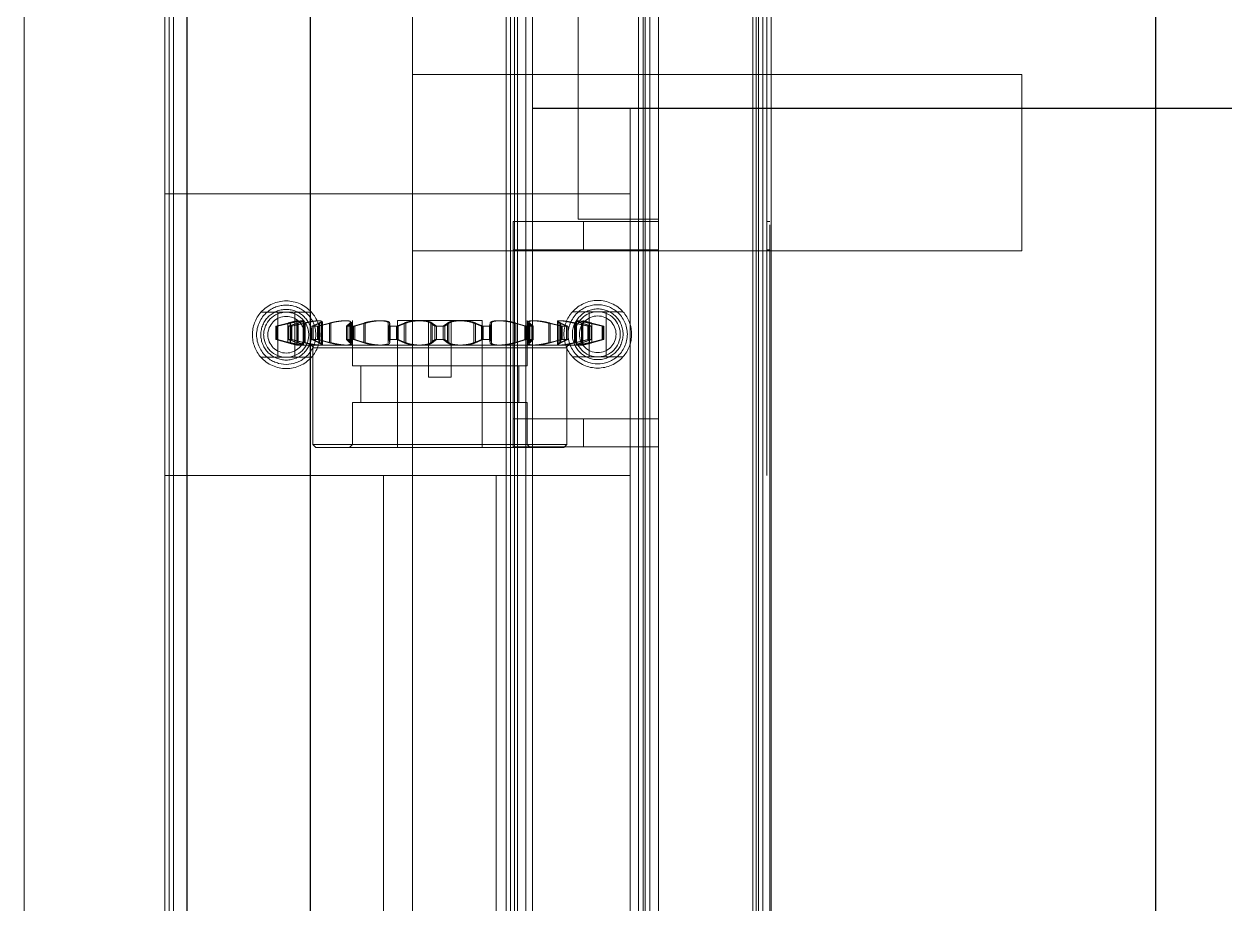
# Model space of a CAD drawing. Extents: x 539033 to 804858, y 468425 to 1263560.
# Drawn here: x 743233.5 to 743659.4, y 511017 to 511329.3 of the extents above; entities that cross this region are included whole.
import ezdxf

# ---------------------------------------------------------------- set-up
doc = ezdxf.new("R2010")
doc.units = 0
doc.header["$LTSCALE"] = 1000
doc.header["$MEASUREMENT"] = 0
doc.linetypes.add('0', pattern=[0, 0])
doc.linetypes.add('ACAD_ISO02W100', pattern=[15, 12, -3])
doc.layers.get('0').update_dxf_attribs({"linetype": 'CONTINUOUS'})
doc.layers.add('摄像头', color=7, linetype='CONTINUOUS')
doc.layers.add('粗实线', color=7, linetype='0', lineweight=30)
doc.layers.add('虚线', color=6, linetype='ACAD_ISO02W100', lineweight=18)

# ---------------------------------------------------------------- blocks, each defined once
blk = doc.blocks.new('A$C54714A9A')
at = {"layer": '摄像头', "color": 0, "lineweight": 25, "ltscale": 100}
blk.add_line((1015.35, 2510.62), (1015.35, 180.35), dxfattribs=at)
at = {"layer": '虚线', "color": 0, "linetype": 'ACAD_ISO02W100', "lineweight": 15}
for p, q in [((974, 264.5), (116, 264.5)), ((1094, 265), (645, 265)), ((965.17, 264.5), (965.17, 263.5)), ((975.17, 264.5), (975.17, 263.5)), ((1094, 260.5), (146, 260.5)), ((1094, 262), (224.65, 262)), ((1094, 263.5), (885, 263.5)), ((1132, 259.65), (50, 259.65)), ((1094, 259.65), (108, 259.65)), ((944, 258.5), (146, 258.5)), ((1094, 258.5), (146, 258.5)), ((1124, 225), (50, 225)), ((1124, 222), (50, 222)), ((895.17, 198.5), (895.17, 225)), ((905.17, 198.5), (905.17, 225)), ((965.17, 198.5), (965.17, 225)), ((975.17, 198.5), (975.17, 225)), ((976, 196.5), (976, 225)), ((1124, 220.35), (50, 220.35)), ((1124, 219.65), (50, 219.65)), ((1124, 219.65), (50, 219.65)), ((1124, 218), (224.65, 218)), ((885, 215), (645, 215)), ((885, 175), (885, 215)), ((885, 215), (985, 215)), ((985, 215), (985, 175)), ((1015.35, 215), (985, 215)), ((927.17, 212.44), (927.17, 210.3)), ((927.17, 210.3), (927.17, 196.7)), ((943.17, 212.44), (943.17, 210.3)), ((943.17, 196.7), (943.17, 210.3)), ((927.17, 206.5), (943.17, 206.5)), ((933.26, 205.63), (932.17, 201.42)), ((932.17, 201.37), (933.26, 205.56)), ((932.17, 200.61), (933.26, 205.22)), ((933.26, 205.12), (932.17, 200.5)), ((933.26, 205.63), (933.26, 205.22)), ((938.04, 205.63), (933.26, 205.63)), ((933.26, 205.12), (933.26, 205.56)), ((933.26, 205.56), (938.04, 205.56)), ((933.26, 205.22), (938.04, 205.22)), ((938.04, 205.12), (933.26, 205.12)), ((938.04, 205.63), (938.04, 205.22)), ((939.13, 201.42), (938.04, 205.63)), ((938.04, 205.56), (939.13, 201.37)), ((938.04, 205.12), (938.04, 205.56)), ((938.04, 205.22), (939.13, 200.61)), ((939.13, 200.5), (938.04, 205.12)), ((943.17, 200.5), (927.17, 200.5)), ((933.26, 201.43), (932.17, 197.98)), ((932.17, 201.42), (939.13, 201.42)), ((932.17, 201.37), (939.13, 201.37)), ((932.17, 197.77), (933.26, 201.19)), ((932.17, 200.61), (939.13, 200.61)), ((932.17, 200.5), (939.13, 200.5)), ((932.17, 195.54), (933.26, 200.21)), ((933.26, 201.43), (933.26, 200.21)), ((938.04, 201.43), (933.26, 201.43)), ((933.26, 199.95), (933.26, 201.19)), ((933.26, 201.19), (938.04, 201.19)), ((933.26, 200.21), (938.04, 200.21)), ((938.04, 201.43), (938.04, 200.21)), ((939.13, 197.98), (938.04, 201.43)), ((938.04, 201.19), (939.13, 197.77)), ((938.04, 199.95), (938.04, 201.19)), ((938.04, 200.21), (939.13, 195.54)), ((905.17, 198.5), (895.17, 198.5)), ((895.17, 198.5), (895.17, 173.5)), ((905.17, 173.5), (905.17, 198.5)), ((927.17, 194.56), (927.17, 196.7)), ((931.3, 168.76), (931.3, 198.07)), ((939.98, 198.19), (931.32, 198.19)), ((939.98, 196.01), (931.32, 196.01)), ((933.26, 199.95), (932.17, 195.28)), ((932.17, 197.98), (939.13, 197.98)), ((932.17, 197.77), (939.13, 197.77)), ((938.04, 199.95), (933.26, 199.95)), ((939.13, 195.28), (938.04, 199.95)), ((943.17, 196.7), (943.17, 194.56)), ((975.17, 198.5), (965.17, 198.5)), ((965.17, 198.5), (965.17, 175)), ((975.17, 175), (975.17, 198.5)), ((1124, 196.5), (976, 196.5)), ((895, 191.5), (896, 192.5)), ((896, 175), (896, 192.5)), ((896, 192.5), (930.3, 192.5)), ((930.3, 166.41), (930.3, 192.5)), ((939.98, 195.85), (931.32, 195.85)), ((932.17, 195.54), (939.13, 195.54)), ((932.17, 195.28), (939.13, 195.28)), ((933.26, 192.86), (932.17, 190.44)), ((932.17, 190.1), (933.26, 192.47)), ((933.26, 192.86), (933.26, 190.93)), ((938.04, 192.86), (933.26, 192.86)), ((933.26, 190.52), (933.26, 192.47)), ((933.26, 192.47), (938.04, 192.47)), ((938.04, 192.86), (938.04, 190.93)), ((939.13, 190.44), (938.04, 192.86)), ((938.04, 192.47), (939.13, 190.1)), ((938.04, 190.52), (938.04, 192.47)), ((895, 191.5), (895, 175)), ((939.75, 189.49), (931.55, 189.49)), ((939.74, 189.17), (931.56, 189.17)), ((932.17, 186.59), (933.26, 190.93)), ((933.26, 190.52), (932.17, 186.19)), ((932.17, 190.44), (939.13, 190.44)), ((932.17, 190.1), (939.13, 190.1)), ((933.26, 190.93), (938.04, 190.93)), ((938.04, 190.52), (933.26, 190.52)), ((938.04, 190.93), (939.13, 186.59)), ((939.13, 186.19), (938.04, 190.52)), ((932.17, 186.59), (939.13, 186.59)), ((932.17, 186.19), (939.13, 186.19)), ((1040, 180.35), (50, 180.35)), ((1101.5, 180.35), (50, 180.35)), ((895, 179.5), (896, 178.5)), ((939.5, 179.15), (931.79, 179.15)), ((933.26, 180.61), (932.17, 179.43)), ((932.17, 178.97), (933.26, 180.11)), ((932.17, 179.43), (939.13, 179.43)), ((932.17, 178.97), (939.13, 178.97)), ((933.26, 180.61), (933.26, 178.13)), ((938.04, 180.61), (933.26, 180.61)), ((933.26, 177.61), (933.26, 180.11)), ((933.26, 180.11), (938.04, 180.11)), ((938.04, 180.61), (938.04, 178.13)), ((939.13, 179.43), (938.04, 180.61)), ((938.04, 180.11), (939.13, 178.97)), ((938.04, 177.61), (938.04, 180.11)), ((1099, 178), (50, 178)), ((1099, 175), (50, 175)), ((885, 174), (885, 175)), ((895, 175), (895, 174)), ((896, 178.5), (911, 178.5)), ((896, 174), (896, 175)), ((911, 178.5), (911, 134.48)), ((911, 175.5), (924, 175.5)), ((924, 178.5), (924, 134.48)), ((924, 178.5), (940, 178.5)), ((930.3, 174), (930.3, 175)), ((931.3, 174), (931.3, 175)), ((939.49, 178.71), (931.81, 178.71)), ((932.17, 174.46), (933.26, 178.13)), ((932.48, 175), (932.17, 173.97)), ((933.26, 177.61), (932.48, 175)), ((933.26, 178.13), (938.04, 178.13)), ((938.04, 177.61), (933.26, 177.61)), ((938.04, 178.13), (939.13, 174.46)), ((938.82, 175), (938.04, 177.61)), ((939.13, 173.97), (938.82, 175)), ((965.17, 175), (965.17, 174)), ((975.17, 174), (975.17, 175)), ((985, 175), (985, 174)), ((1099, 174), (50, 174)), ((1099, 172.5), (51.5, 172.5)), ((53, 171), (1099, 171)), ((885, 50), (885, 174)), ((895, 174), (895, 103.5)), ((895.17, 173.5), (905.17, 173.5)), ((896, 102.5), (896, 174)), ((965.17, 173.5), (905.17, 173.5)), ((930.3, 174), (930.3, 102.52)), ((931.3, 174), (931.3, 96.9)), ((932.17, 174.46), (939.13, 174.46)), ((932.17, 173.97), (939.13, 173.97)), ((965.17, 174), (965.17, 173.5)), ((965.17, 173.5), (975.17, 173.5)), ((975.17, 173.5), (975.17, 174)), ((985, 174), (985, 50)), ((345, 167.5), (885, 167.5)), ((895, 162.5), (940, 162.5)), ((939.19, 165.82), (932.12, 165.82)), ((939.17, 165.3), (932.13, 165.3)), ((933.26, 165.68), (932.17, 165.83)), ((939.13, 165.83), (932.17, 165.83)), ((932.17, 165.3), (933.26, 165.1)), ((932.17, 165.3), (939.13, 165.3)), ((932.17, 160.15), (933.26, 162.85)), ((933.26, 162.26), (932.17, 159.6)), ((932.43, 165.32), (938.87, 165.32)), ((932.5, 165.86), (938.8, 165.86)), ((933.26, 165.68), (933.26, 162.85)), ((938.04, 165.68), (933.26, 165.68)), ((933.26, 162.26), (933.26, 165.1)), ((933.26, 165.1), (938.04, 165.1)), ((933.26, 162.85), (938.04, 162.85)), ((938.04, 162.26), (933.26, 162.26)), ((939.13, 165.83), (938.04, 165.68)), ((938.04, 165.68), (938.04, 162.85)), ((938.04, 165.1), (939.13, 165.3)), ((938.04, 162.26), (938.04, 165.1)), ((938.04, 162.85), (939.13, 160.15)), ((939.13, 159.6), (938.04, 162.26)), ((940, 132.5), (940, 162.5)), ((932.17, 160.15), (939.13, 160.15)), ((932.17, 159.6), (939.13, 159.6)), ((920, 143.5), (920, 151.5)), ((920, 151.5), (940, 151.5)), ((933.26, 149.28), (932.17, 150.74)), ((932.17, 150.74), (939.13, 150.74)), ((932.17, 150.18), (933.26, 148.67)), ((932.17, 150.18), (939.13, 150.18)), ((933.26, 149.28), (933.26, 148.67)), ((938.04, 149.28), (933.26, 149.28)), ((939.13, 150.74), (938.04, 149.28)), ((938.04, 148.67), (939.13, 150.18)), ((938.04, 149.28), (938.04, 148.67)), ((932.17, 144.82), (933.26, 146.33)), ((933.26, 145.72), (932.17, 144.26)), ((933.26, 145.72), (933.26, 148.67)), ((933.26, 148.67), (938.04, 148.67)), ((933.26, 146.33), (938.04, 146.33)), ((938.04, 145.72), (933.26, 145.72)), ((938.04, 145.72), (938.04, 148.67)), ((938.04, 146.33), (939.13, 144.82)), ((939.13, 144.26), (938.04, 145.72)), ((940, 143.5), (920, 143.5)), ((932.17, 144.82), (939.13, 144.82)), ((932.17, 144.26), (939.13, 144.26)), ((940, 132.5), (895, 132.5)), ((911, 134.48), (911, 116.5)), ((924, 134.48), (924, 116.5)), ((933.26, 132.74), (932.17, 135.4)), ((932.17, 135.4), (939.13, 135.4)), ((932.17, 134.85), (933.26, 132.15)), ((932.17, 134.85), (939.13, 134.85)), ((933.26, 132.74), (933.26, 132.15)), ((938.04, 132.74), (933.26, 132.74)), ((933.26, 129.32), (933.26, 132.15)), ((933.26, 132.15), (938.04, 132.15)), ((939.13, 135.4), (938.04, 132.74)), ((938.04, 132.15), (939.13, 134.85)), ((938.04, 132.74), (938.04, 132.15)), ((938.04, 129.32), (938.04, 132.15)), ((932.12, 129.18), (939.19, 129.18)), ((932.17, 129.17), (932.12, 129.14)), ((932.13, 129.7), (939.17, 129.7)), ((932.17, 129.7), (932.43, 129.75)), ((932.17, 129.7), (939.13, 129.7)), ((932.17, 129.17), (939.13, 129.17)), ((938.87, 129.68), (932.43, 129.68)), ((933.26, 129.32), (932.5, 129.22)), ((938.8, 129.14), (932.5, 129.14)), ((932.78, 129.81), (933.26, 129.9)), ((933.26, 129.9), (938.04, 129.9)), ((938.04, 129.32), (933.26, 129.32)), ((938.04, 129.9), (938.52, 129.81)), ((938.8, 129.22), (938.04, 129.32)), ((938.87, 129.75), (939.13, 129.7)), ((885, 127.5), (345, 127.5)), ((924, 119.5), (911, 119.5)), ((933.26, 117.39), (932.17, 121.03)), ((932.17, 121.03), (939.13, 121.03)), ((932.17, 120.54), (933.26, 116.87)), ((932.17, 120.54), (939.13, 120.54)), ((939.13, 121.03), (938.04, 117.39)), ((938.04, 116.87), (939.13, 120.54)), ((896, 116.5), (895, 115.5)), ((911, 116.5), (896, 116.5)), ((940, 116.5), (924, 116.5)), ((931.79, 115.85), (939.5, 115.85)), ((931.81, 116.29), (939.49, 116.29)), ((932.17, 116.03), (933.26, 114.89)), ((932.17, 116.03), (939.13, 116.03)), ((933.26, 114.39), (932.17, 115.57)), ((932.17, 115.57), (939.13, 115.57)), ((933.26, 117.39), (933.26, 116.87)), ((938.04, 117.39), (933.26, 117.39)), ((933.26, 114.39), (933.26, 116.87)), ((933.26, 116.87), (938.04, 116.87)), ((938.04, 117.39), (938.04, 116.87)), ((938.04, 114.39), (938.04, 116.87)), ((938.04, 114.89), (939.13, 116.03)), ((939.13, 115.57), (938.04, 114.39)), ((939.13, 116.03), (939.49, 116.28)), ((933.26, 114.89), (938.04, 114.89)), ((938.04, 114.39), (933.26, 114.39)), ((933.26, 104.48), (932.17, 108.81)), ((932.17, 108.81), (939.13, 108.81)), ((932.17, 108.41), (933.26, 104.07)), ((932.17, 108.41), (939.13, 108.41)), ((939.13, 108.81), (938.04, 104.48)), ((938.04, 104.07), (939.13, 108.41)), ((896, 102.5), (895, 103.5)), ((930.3, 102.5), (896, 102.5)), ((931.55, 105.51), (939.75, 105.51)), ((931.56, 105.83), (939.74, 105.83)), ((932.17, 104.9), (933.26, 102.53)), ((932.17, 104.9), (939.13, 104.9)), ((933.26, 102.14), (932.17, 104.56)), ((932.17, 104.56), (939.13, 104.56)), ((933.26, 104.48), (933.26, 104.07)), ((938.04, 104.48), (933.26, 104.48)), ((933.26, 102.14), (933.26, 104.07)), ((933.26, 104.07), (938.04, 104.07)), ((933.26, 102.53), (938.04, 102.53)), ((938.04, 102.53), (939.13, 104.9)), ((939.13, 104.56), (938.04, 102.14)), ((938.04, 104.48), (938.04, 104.07)), ((938.04, 102.14), (938.04, 104.07)), ((927, 101.94), (927, 99.8)), ((927, 99.8), (927, 86.2)), ((931.32, 99.15), (939.98, 99.15)), ((931.32, 98.99), (939.98, 98.99)), ((933.26, 95.05), (932.17, 99.72)), ((932.17, 99.72), (939.13, 99.72)), ((932.17, 99.46), (933.26, 94.79)), ((932.17, 99.46), (939.13, 99.46)), ((938.04, 102.14), (933.26, 102.14)), ((939.13, 99.72), (938.04, 95.05)), ((938.04, 94.79), (939.13, 99.46)), ((943, 101.94), (943, 99.8)), ((943, 86.2), (943, 99.8)), ((927, 96), (943, 96)), ((931.32, 96.81), (939.98, 96.81)), ((932.17, 97.23), (933.26, 93.81)), ((932.17, 97.23), (939.13, 97.23)), ((933.26, 93.57), (932.17, 97.02)), ((932.17, 97.02), (939.13, 97.02)), ((933.26, 89.88), (932.17, 94.5)), ((932.17, 94.5), (939.13, 94.5)), ((932.17, 94.39), (933.26, 89.78)), ((932.17, 94.39), (939.13, 94.39)), ((933.26, 95.05), (933.26, 94.79)), ((938.04, 95.05), (933.26, 95.05)), ((933.26, 93.57), (933.26, 94.79)), ((933.26, 94.79), (938.04, 94.79)), ((933.26, 93.81), (938.04, 93.81)), ((938.04, 93.81), (939.13, 97.23)), ((939.13, 97.02), (938.04, 93.57)), ((938.04, 95.05), (938.04, 94.79)), ((938.04, 93.57), (938.04, 94.79)), ((939.13, 94.5), (938.04, 89.88)), ((938.04, 89.78), (939.13, 94.39)), ((943, 90), (927, 90)), ((932.17, 93.63), (933.26, 89.44)), ((932.17, 93.63), (939.13, 93.63)), ((933.26, 89.37), (932.17, 93.58)), ((932.17, 93.58), (939.13, 93.58)), ((938.04, 93.57), (933.26, 93.57)), ((938.04, 89.88), (933.26, 89.88)), ((933.26, 89.37), (933.26, 89.78)), ((933.26, 89.78), (938.04, 89.78)), ((938.04, 89.44), (939.13, 93.63)), ((939.13, 93.58), (938.04, 89.37)), ((938.04, 89.88), (938.04, 89.78)), ((938.04, 89.37), (938.04, 89.78)), ((927, 84.06), (927, 86.2)), ((933.26, 89.44), (938.04, 89.44)), ((938.04, 89.37), (933.26, 89.37)), ((943, 86.2), (943, 84.06)), ((51.5, 51.5), (1188.5, 51.5)), ((1187, 53), (53, 53)), ((50, 50), (1190, 50)), ((1190, 0), (50, 0))]:
    blk.add_line(p, q, dxfattribs=at)
for centre, radius in [((935.17, 203.5), 9), ((935.17, 203.5), 9), ((935.17, 203.5), 8), ((935.17, 203.5), 6.5), ((935, 93), 9), ((935, 93), 9), ((935, 93), 8), ((935, 93), 6.5)]:
    blk.add_circle(centre, radius, dxfattribs=at)
for centre, radius, start, end in [((935.17, 203.5), 12, 48.1897, 131.8103), ((935.17, 203.5), 10.5, 40.3676, 139.6324), ((935.17, 203.5), 12, 131.8103, 228.1897), ((935.17, 203.5), 10.5, 139.6324, 220.3676), ((935.17, 203.5), 12, 311.8103, 48.1897), ((935.17, 203.5), 10.5, 0, 40.3676), ((935.17, 203.5), 10.5, 319.6324, 0), ((935.17, 203.5), 10.5, 220.3676, 319.6324), ((935.17, 203.5), 12, 228.1897, 311.8103), ((930.3, 193.5), 1, 270, 0), ((935, 93), 12, 48.1897, 131.8103), ((935, 93), 10.5, 40.3676, 139.6324), ((930.3, 101.5), 1, 0, 90), ((935, 93), 12, 131.8103, 228.1897), ((935, 93), 10.5, 139.6324, 220.3676), ((935, 93), 12, 311.8103, 48.1897), ((935, 93), 10.5, 0, 40.3676), ((935, 93), 10.5, 319.6324, 0), ((935, 93), 10.5, 220.3676, 319.6324), ((935, 93), 12, 228.1897, 311.8103)]:
    blk.add_arc(centre, radius, start, end, dxfattribs=at)
for points, knots in [([(932.17, 201.42), (932.04, 200.9), (931.77, 199.87), (931.47, 198.76), (931.32, 198.17), (931.32, 198.17), (931.47, 198.72), (931.76, 199.77), (932.03, 200.82), (932.17, 201.37)], [0, 0, 0, 0, 0.14525, 0.290633, 0.432547, 0.570059, 0.705753, 0.843061, 1, 1, 1, 1]), ([(932.17, 197.98), (932.04, 197.56), (931.77, 196.71), (931.47, 196.05), (931.32, 195.95), (931.32, 196.44), (931.47, 197.41), (931.76, 198.83), (932.03, 199.99), (932.17, 200.61)], [0, 0, 0, 0, 0.14525, 0.2906331, 0.4325481, 0.5700581, 0.7057525, 0.8430618, 1, 1, 1, 1]), ([(932.17, 200.5), (932.04, 199.93), (931.77, 198.78), (931.47, 197.32), (931.32, 196.29), (931.32, 195.8), (931.47, 195.87), (931.76, 196.48), (932.03, 197.32), (932.17, 197.77)], [0, 0, 0, 0, 0.14525, 0.290632, 0.432547, 0.570058, 0.705752, 0.843062, 1, 1, 1, 1]), ([(939.13, 201.37), (939.26, 200.86), (939.53, 199.83), (939.83, 198.73), (939.98, 198.16), (939.98, 198.18), (939.83, 198.74), (939.54, 199.82), (939.27, 200.86), (939.13, 201.42)], [0, 0, 0, 0, 0.14525, 0.290632, 0.432546, 0.570058, 0.705752, 0.84306, 1, 1, 1, 1]), ([(939.13, 200.61), (939.26, 200.04), (939.53, 198.89), (939.83, 197.44), (939.98, 196.43), (939.98, 195.95), (939.83, 196.05), (939.54, 196.67), (939.27, 197.52), (939.13, 197.98)], [0, 0, 0, 0, 0.145249, 0.290631, 0.432546, 0.570058, 0.705753, 0.843061, 1, 1, 1, 1]), ([(939.13, 197.77), (939.26, 197.36), (939.53, 196.52), (939.83, 195.87), (939.98, 195.79), (939.98, 196.3), (939.83, 197.29), (939.54, 198.72), (939.27, 199.88), (939.13, 200.5)], [0, 0, 0, 0, 0.1452491, 0.2906304, 0.432546, 0.5700569, 0.7057525, 0.8430607, 1, 1, 1, 1]), ([(932.17, 190.44), (932.04, 190.15), (931.77, 189.57), (931.47, 189.4), (931.32, 189.8), (931.32, 190.74), (931.47, 192.07), (931.76, 193.73), (932.03, 194.91), (932.17, 195.54)], [0, 0, 0, 0, 0.145249, 0.290631, 0.432545, 0.570058, 0.705753, 0.843062, 1, 1, 1, 1]), ([(932.17, 195.28), (932.04, 194.7), (931.77, 193.54), (931.47, 191.84), (931.32, 190.45), (931.32, 189.51), (931.47, 189.11), (931.76, 189.22), (932.03, 189.79), (932.17, 190.1)], [0, 0, 0, 0, 0.14525, 0.290632, 0.432547, 0.570059, 0.705752, 0.843061, 1, 1, 1, 1]), ([(939.13, 195.54), (939.26, 194.96), (939.53, 193.8), (939.83, 192.11), (939.98, 190.73), (939.98, 189.8), (939.83, 189.42), (939.54, 189.55), (939.27, 190.13), (939.13, 190.44)], [0, 0, 0, 0, 0.14525, 0.290632, 0.432547, 0.570059, 0.705752, 0.843061, 1, 1, 1, 1]), ([(939.13, 190.1), (939.26, 189.81), (939.53, 189.24), (939.83, 189.09), (939.98, 189.51), (939.98, 190.46), (939.83, 191.8), (939.54, 193.47), (939.27, 194.65), (939.13, 195.28)], [0, 0, 0, 0, 0.1452501, 0.2906316, 0.4325468, 0.570058, 0.7057521, 0.8430609, 1, 1, 1, 1]), ([(932.17, 179.43), (932.04, 179.29), (931.77, 179.02), (931.47, 179.36), (931.32, 180.23), (931.32, 181.54), (931.47, 183.11), (931.76, 184.89), (932.03, 185.99), (932.17, 186.59)], [0, 0, 0, 0, 0.14525, 0.290633, 0.432548, 0.570059, 0.705753, 0.843062, 1, 1, 1, 1]), ([(932.17, 186.19), (932.04, 185.65), (931.77, 184.57), (931.47, 182.77), (931.32, 181.14), (931.32, 179.82), (931.47, 178.97), (931.76, 178.58), (932.03, 178.84), (932.17, 178.97)], [0, 0, 0, 0, 0.14525, 0.290632, 0.432547, 0.570058, 0.705753, 0.843062, 1, 1, 1, 1]), ([(939.13, 186.59), (939.26, 186.04), (939.53, 184.95), (939.83, 183.16), (939.98, 181.53), (939.98, 180.23), (939.83, 179.39), (939.54, 179.02), (939.27, 179.29), (939.13, 179.43)], [0, 0, 0, 0, 0.145249, 0.290632, 0.432547, 0.570059, 0.705752, 0.843061, 1, 1, 1, 1]), ([(939.13, 178.97), (939.26, 178.84), (939.53, 178.58), (939.83, 178.94), (939.98, 179.83), (939.98, 181.15), (939.83, 182.72), (939.54, 184.5), (939.27, 185.61), (939.13, 186.19)], [0, 0, 0, 0, 0.1452495, 0.290632, 0.4325469, 0.570058, 0.705752, 0.8430606, 1, 1, 1, 1]), ([(932.17, 165.83), (932.04, 165.86), (931.77, 165.92), (931.47, 166.74), (931.34, 167.8), (931.31, 169.04), (931.38, 170.41), (931.59, 172.11), (931.88, 173.5), (932.09, 174.19), (932.17, 174.46)], [0, 0, 0, 0, 0.145156, 0.290444, 0.432268, 0.499923, 0.636805, 0.773608, 0.912652, 1, 1, 1, 1]), ([(932.17, 173.97), (932.04, 173.51), (931.77, 172.59), (931.47, 170.85), (931.32, 169.1), (931.32, 167.52), (931.47, 166.29), (931.76, 165.42), (932.03, 165.34), (932.17, 165.3)], [0, 0, 0, 0, 0.1452501, 0.2906321, 0.4325473, 0.5700582, 0.7057533, 0.843062, 1, 1, 1, 1]), ([(939.13, 174.46), (939.26, 174), (939.53, 173.07), (939.83, 171.32), (939.96, 169.86), (939.99, 168.52), (939.92, 167.34), (939.71, 166.33), (939.42, 165.84), (939.21, 165.83), (939.13, 165.83)], [0, 0, 0, 0, 0.145155, 0.290444, 0.432267, 0.499922, 0.636804, 0.773608, 0.912651, 1, 1, 1, 1]), ([(939.13, 165.3), (939.26, 165.33), (939.53, 165.4), (939.83, 166.25), (939.98, 167.52), (939.98, 169.1), (939.83, 170.79), (939.54, 172.53), (939.27, 173.47), (939.13, 173.97)], [0, 0, 0, 0, 0.14525, 0.290632, 0.432547, 0.570058, 0.705752, 0.843061, 1, 1, 1, 1]), ([(932.17, 159.6), (932.04, 159.26), (931.77, 158.59), (931.47, 157.03), (931.32, 155.31), (931.32, 153.59), (931.47, 152.08), (931.76, 150.81), (932.03, 150.4), (932.17, 150.18)], [0, 0, 0, 0, 0.14525, 0.290632, 0.432547, 0.570058, 0.705753, 0.843062, 1, 1, 1, 1]), ([(931.34, 155.29), (931.34, 155.47), (931.33, 156.2), (931.48, 157.5), (931.75, 159.07), (932.03, 159.77), (932.17, 160.15)], [0, 0, 0, 0, 0.0942063, 0.3800845, 0.6693637, 1, 1, 1, 1]), ([(939.13, 160.15), (939.26, 159.81), (939.53, 159.12), (939.83, 157.55), (939.98, 155.83), (939.98, 154.11), (939.83, 152.61), (939.54, 151.35), (939.27, 150.96), (939.13, 150.74)], [0, 0, 0, 0, 0.14525, 0.290631, 0.432546, 0.570058, 0.705751, 0.843059, 1, 1, 1, 1]), ([(939.13, 150.18), (939.26, 150.38), (939.53, 150.78), (939.83, 152.03), (939.98, 153.59), (939.98, 155.31), (939.83, 156.97), (939.54, 158.54), (939.27, 159.23), (939.13, 159.6)], [0, 0, 0, 0, 0.14525, 0.290631, 0.432546, 0.570058, 0.705751, 0.84306, 1, 1, 1, 1]), ([(932.17, 150.74), (932.04, 150.94), (931.77, 151.32), (931.47, 152.55), (931.38, 153.63), (931.34, 154.16)], [0, 0, 0, 0, 0.336503, 0.673312, 1, 1, 1, 1]), ([(932.17, 144.26), (932.04, 144.06), (931.77, 143.68), (931.47, 142.44), (931.32, 140.88), (931.32, 139.17), (931.47, 137.5), (931.76, 135.93), (932.03, 135.23), (932.17, 134.85)], [0, 0, 0, 0, 0.14525, 0.290632, 0.432547, 0.570058, 0.705752, 0.843062, 1, 1, 1, 1]), ([(931.34, 140.84), (931.34, 141.03), (931.33, 141.76), (931.48, 142.92), (931.75, 144.19), (932.03, 144.6), (932.17, 144.82)], [0, 0, 0, 0, 0.094477, 0.380271, 0.669461, 1, 1, 1, 1]), ([(939.13, 144.82), (939.26, 144.62), (939.53, 144.22), (939.83, 142.97), (939.98, 141.41), (939.98, 139.69), (939.83, 138.02), (939.54, 136.46), (939.27, 135.77), (939.13, 135.4)], [0, 0, 0, 0, 0.14525, 0.290632, 0.432547, 0.570058, 0.705752, 0.84306, 1, 1, 1, 1]), ([(939.13, 134.85), (939.26, 135.19), (939.53, 135.88), (939.83, 137.45), (939.98, 139.17), (939.98, 140.89), (939.83, 142.39), (939.54, 143.65), (939.27, 144.04), (939.13, 144.26)], [0, 0, 0, 0, 0.14525, 0.290632, 0.432546, 0.570058, 0.705752, 0.843061, 1, 1, 1, 1]), ([(932.17, 135.4), (932.04, 135.74), (931.77, 136.42), (931.47, 137.97), (931.38, 139.13), (931.34, 139.71)], [0, 0, 0, 0, 0.336505, 0.673315, 1, 1, 1, 1]), ([(932.17, 121.03), (932.04, 121.49), (931.77, 122.41), (931.47, 124.15), (931.32, 125.9), (931.32, 127.48), (931.47, 128.71), (931.76, 129.58), (932.03, 129.66), (932.17, 129.7)], [0, 0, 0, 0, 0.1452495, 0.2906324, 0.432547, 0.5700588, 0.7057531, 0.843062, 1, 1, 1, 1]), ([(931.81, 128.97), (931.8, 128.97), (931.67, 128.9), (931.48, 128.23), (931.34, 127.21), (931.31, 125.96), (931.38, 124.59), (931.59, 122.89), (931.88, 121.5), (932.09, 120.81), (932.17, 120.54)], [0, 0, 0, 0, 0.009722, 0.178029, 0.342322, 0.420695, 0.579264, 0.737741, 0.898812, 1, 1, 1, 1]), ([(939.17, 129.68), (939.29, 129.64), (939.54, 129.57), (939.83, 128.75), (939.98, 127.48), (939.98, 125.9), (939.83, 124.21), (939.54, 122.47), (939.27, 121.53), (939.13, 121.03)], [0, 0, 0, 0, 0.131096, 0.278886, 0.42315, 0.562939, 0.70088, 0.840462, 1, 1, 1, 1]), ([(939.13, 120.54), (939.26, 121), (939.53, 121.93), (939.83, 123.68), (939.96, 125.14), (939.99, 126.48), (939.92, 127.66), (939.71, 128.67), (939.42, 129.16), (939.21, 129.17), (939.13, 129.17)], [0, 0, 0, 0, 0.145156, 0.290444, 0.432267, 0.499922, 0.636805, 0.773608, 0.912652, 1, 1, 1, 1]), ([(932.17, 115.57), (932.04, 115.71), (931.77, 115.98), (931.47, 115.64), (931.32, 114.77), (931.32, 113.46), (931.47, 111.89), (931.76, 110.11), (932.03, 109.01), (932.17, 108.41)], [0, 0, 0, 0, 0.14525, 0.290632, 0.432547, 0.570058, 0.705753, 0.843062, 1, 1, 1, 1]), ([(931.34, 114.69), (931.34, 114.83), (931.33, 115.41), (931.48, 116.01), (931.75, 116.42), (932.03, 116.16), (932.17, 116.03)], [0, 0, 0, 0, 0.095154, 0.380734, 0.669713, 1, 1, 1, 1]), ([(939.13, 108.41), (939.26, 108.96), (939.53, 110.05), (939.83, 111.84), (939.98, 113.47), (939.98, 114.77), (939.83, 115.61), (939.54, 115.98), (939.27, 115.71), (939.13, 115.57)], [0, 0, 0, 0, 0.14525, 0.290632, 0.432547, 0.570058, 0.705752, 0.843061, 1, 1, 1, 1]), ([(932.17, 108.81), (932.04, 109.35), (931.77, 110.43), (931.47, 112.24), (931.38, 113.3), (931.34, 113.82)], [0, 0, 0, 0, 0.336507, 0.673319, 1, 1, 1, 1]), ([(932.17, 104.56), (932.04, 104.85), (931.77, 105.43), (931.47, 105.6), (931.32, 105.2), (931.32, 104.26), (931.47, 102.93), (931.76, 101.27), (932.03, 100.09), (932.17, 99.46)], [0, 0, 0, 0, 0.14525, 0.290633, 0.432547, 0.570059, 0.705752, 0.843062, 1, 1, 1, 1]), ([(931.34, 105.1), (931.34, 105.21), (931.33, 105.63), (931.48, 105.87), (931.75, 105.79), (932.03, 105.21), (932.17, 104.9)], [0, 0, 0, 0, 0.0957879, 0.3811676, 0.6699462, 1, 1, 1, 1]), ([(932.17, 99.72), (932.04, 100.3), (931.77, 101.46), (931.47, 103.17), (931.38, 104.05), (931.34, 104.48)], [0, 0, 0, 0, 0.336508, 0.673322, 1, 1, 1, 1]), ([(939.13, 104.9), (939.27, 105.2), (939.51, 105.74), (939.67, 105.76), (939.74, 105.77)], [0, 0, 0, 0, 0.560744, 1, 1, 1, 1]), ([(939.13, 99.46), (939.26, 100.04), (939.53, 101.2), (939.83, 102.89), (939.98, 104.27), (939.98, 105.2), (939.83, 105.58), (939.54, 105.45), (939.27, 104.87), (939.13, 104.56)], [0, 0, 0, 0, 0.14525, 0.290632, 0.432546, 0.570057, 0.705752, 0.84306, 1, 1, 1, 1]), ([(932.17, 97.02), (932.04, 97.44), (931.77, 98.29), (931.47, 98.95), (931.32, 99.05), (931.32, 98.56), (931.47, 97.59), (931.76, 96.17), (932.03, 95.01), (932.17, 94.39)], [0, 0, 0, 0, 0.14525, 0.290631, 0.432546, 0.570058, 0.705753, 0.843061, 1, 1, 1, 1]), ([(931.34, 98.95), (931.34, 99.01), (931.33, 99.25), (931.48, 99.11), (931.75, 98.52), (932.03, 97.68), (932.17, 97.23)], [0, 0, 0, 0, 0.097476, 0.382321, 0.670559, 1, 1, 1, 1]), ([(932.17, 94.5), (932.04, 95.07), (931.77, 96.21), (931.47, 97.7), (931.38, 98.32), (931.34, 98.63)], [0, 0, 0, 0, 0.336517, 0.673341, 1, 1, 1, 1]), ([(939.13, 97.23), (939.26, 97.64), (939.53, 98.47), (939.8, 99.1), (939.87, 99.08), (939.9, 99.08)], [0, 0, 0, 0, 0.383538, 0.767431, 1, 1, 1, 1]), ([(939.13, 94.39), (939.26, 94.96), (939.53, 96.11), (939.83, 97.56), (939.98, 98.57), (939.98, 99.05), (939.83, 98.95), (939.54, 98.33), (939.27, 97.48), (939.13, 97.02)], [0, 0, 0, 0, 0.1452496, 0.2906326, 0.4325478, 0.5700574, 0.7057525, 0.8430606, 1, 1, 1, 1]), ([(932.17, 93.58), (932.04, 94.1), (931.77, 95.14), (931.48, 96.22), (931.33, 96.79), (931.34, 96.75), (931.34, 96.74)], [0, 0, 0, 0, 0.289248, 0.578757, 0.861367, 1, 1, 1, 1]), ([(931.34, 96.74), (931.38, 96.6), (931.46, 96.31), (931.76, 95.22), (932.03, 94.18), (932.17, 93.63)], [0, 0, 0, 0, 0.315615, 0.63498, 1, 1, 1, 1]), ([(939.96, 96.74), (939.96, 96.75), (939.97, 96.78), (939.83, 96.24), (939.55, 95.19), (939.27, 94.14), (939.13, 93.58)], [0, 0, 0, 0, 0.143861, 0.414064, 0.687489, 1, 1, 1, 1]), ([(939.13, 93.63), (939.26, 94.14), (939.53, 95.17), (939.83, 96.29), (939.92, 96.59), (939.96, 96.74)], [0, 0, 0, 0, 0.335801, 0.671909, 1, 1, 1, 1])]:
    blk.add_open_spline(points, degree=3, knots=knots, dxfattribs=at)
blk = doc.blocks.new('A$C54FB0A97')
at = {"layer": '粗实线'}
for p, q in [((1550.02, 428.75), (2729.1, 428.75)), ((2729.1, 128.75), (1550.02, 128.75))]:
    blk.add_line(p, q, dxfattribs=at)
blk.add_lwpolyline([(85, 1365), (3035, 1365), (3035, 85), (85, 85)], close=True, dxfattribs=at)
at = {"layer": '虚线'}
blk.add_lwpolyline([(2600.9, 381.18), (2538.29, 381.18), (2538.29, 165), (2600.9, 165)], close=True, dxfattribs=at)
blk.add_lwpolyline([(2754.31, 165), (1524.8, 165)], dxfattribs=at)
blk = doc.blocks.new('A$C0E4615E3')
at = {"color": 0, "ltscale": 100}
blk.add_blockref('A$C54FB0A97', (360, 0), dxfattribs=at)

msp = doc.modelspace()

# ---------------------------------------------------------------- block references
at = {"xscale": -1, "rotation": 270}
for name, p in [('A$C0E4615E3', (743206.2, 508350.46)), ('A$C54714A9A', (743233.45, 510284.02))]:
    msp.add_blockref(name, p, dxfattribs=at)

doc.saveas('drawing.dxf')
